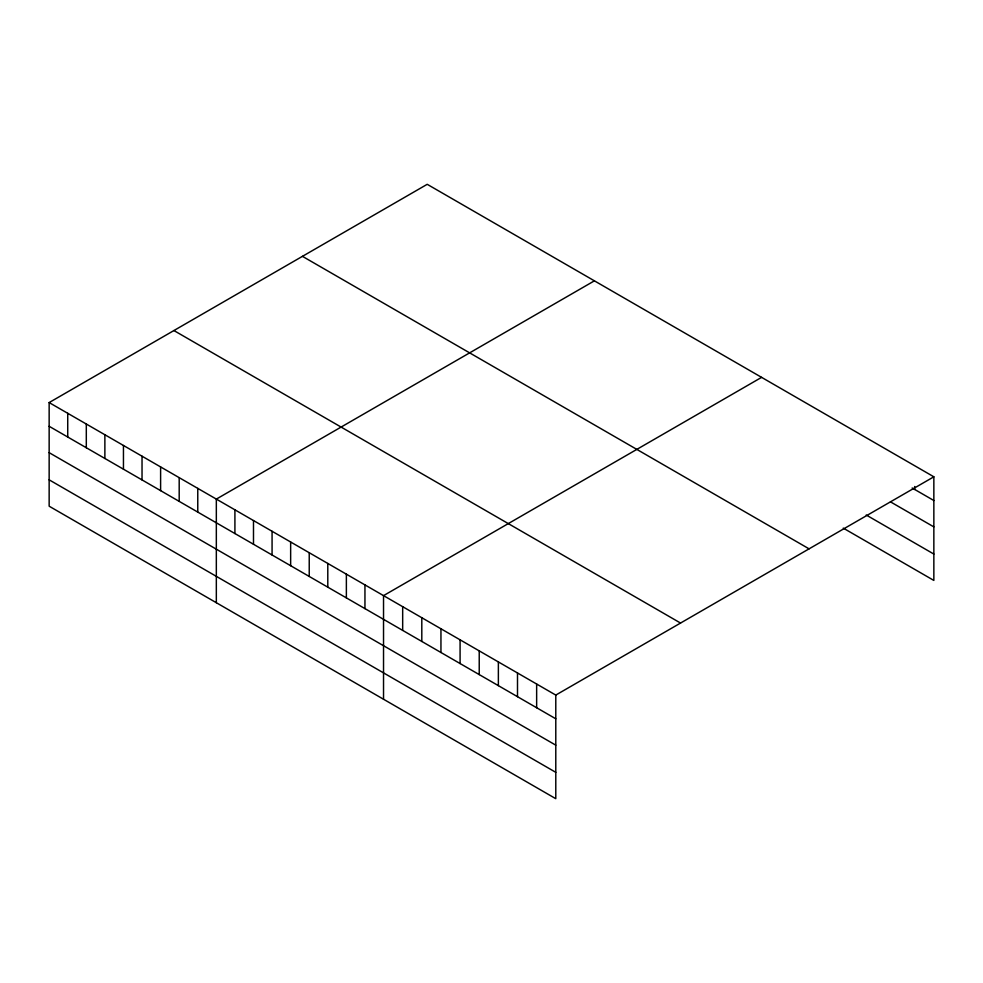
<?xml version="1.0" encoding="UTF-8"?>
<svg xmlns="http://www.w3.org/2000/svg" width="983" height="983" viewBox="0 0 983 983"><rect width="100%" height="100%" fill="white"/><g stroke="black" fill="none" stroke-linecap="round" stroke-linejoin="round"><path stroke-width="1.47" d="M49.15 402.575L555.788 695.079L555.788 798.688L49.15 506.196L49.15 402.575L427.212 184.312L933.85 476.804L933.85 580.425L843.254 528.117M594.408 280.831L216.334 499.106L216.334 602.714M761.592 377.361L383.53 595.637L383.53 699.245M555.788 695.079L933.85 476.804M912.163 487.998L933.85 500.519M890.463 501.846L933.85 526.888M866.22 515.006L933.85 554.056M302.457 256.342L809.083 548.846M173.917 330.546L680.543 623.05M49.15 426.29L555.788 718.794M49.15 452.659L555.788 745.163M49.15 479.827L555.788 772.331M914.706 486.511L914.706 489.473M536.644 684.033L536.644 707.748M517.5 672.986L517.5 696.701M498.369 661.928L498.369 685.643M479.225 650.881L479.225 674.596M460.081 639.835L460.081 663.55M440.949 628.788L440.949 652.491M421.805 617.729L421.805 641.444M402.674 606.683L402.674 630.398M364.951 584.91L364.951 608.624M346.372 574.183L346.372 597.897M327.794 563.456L327.794 587.17M309.227 552.729L309.227 576.443M290.649 542.002L290.649 565.716M272.07 531.287L272.07 554.99M253.491 520.56L253.491 544.275M234.912 509.833L234.912 533.548M197.767 488.379L197.767 512.094M179.189 477.652L179.189 501.367M160.61 466.937L160.61 490.64M142.031 456.21L142.031 479.925M123.453 445.483L123.453 469.198M104.874 434.756L104.874 458.471M86.307 424.029L86.307 447.744M67.729 413.302L67.729 437.017"/></g></svg>
